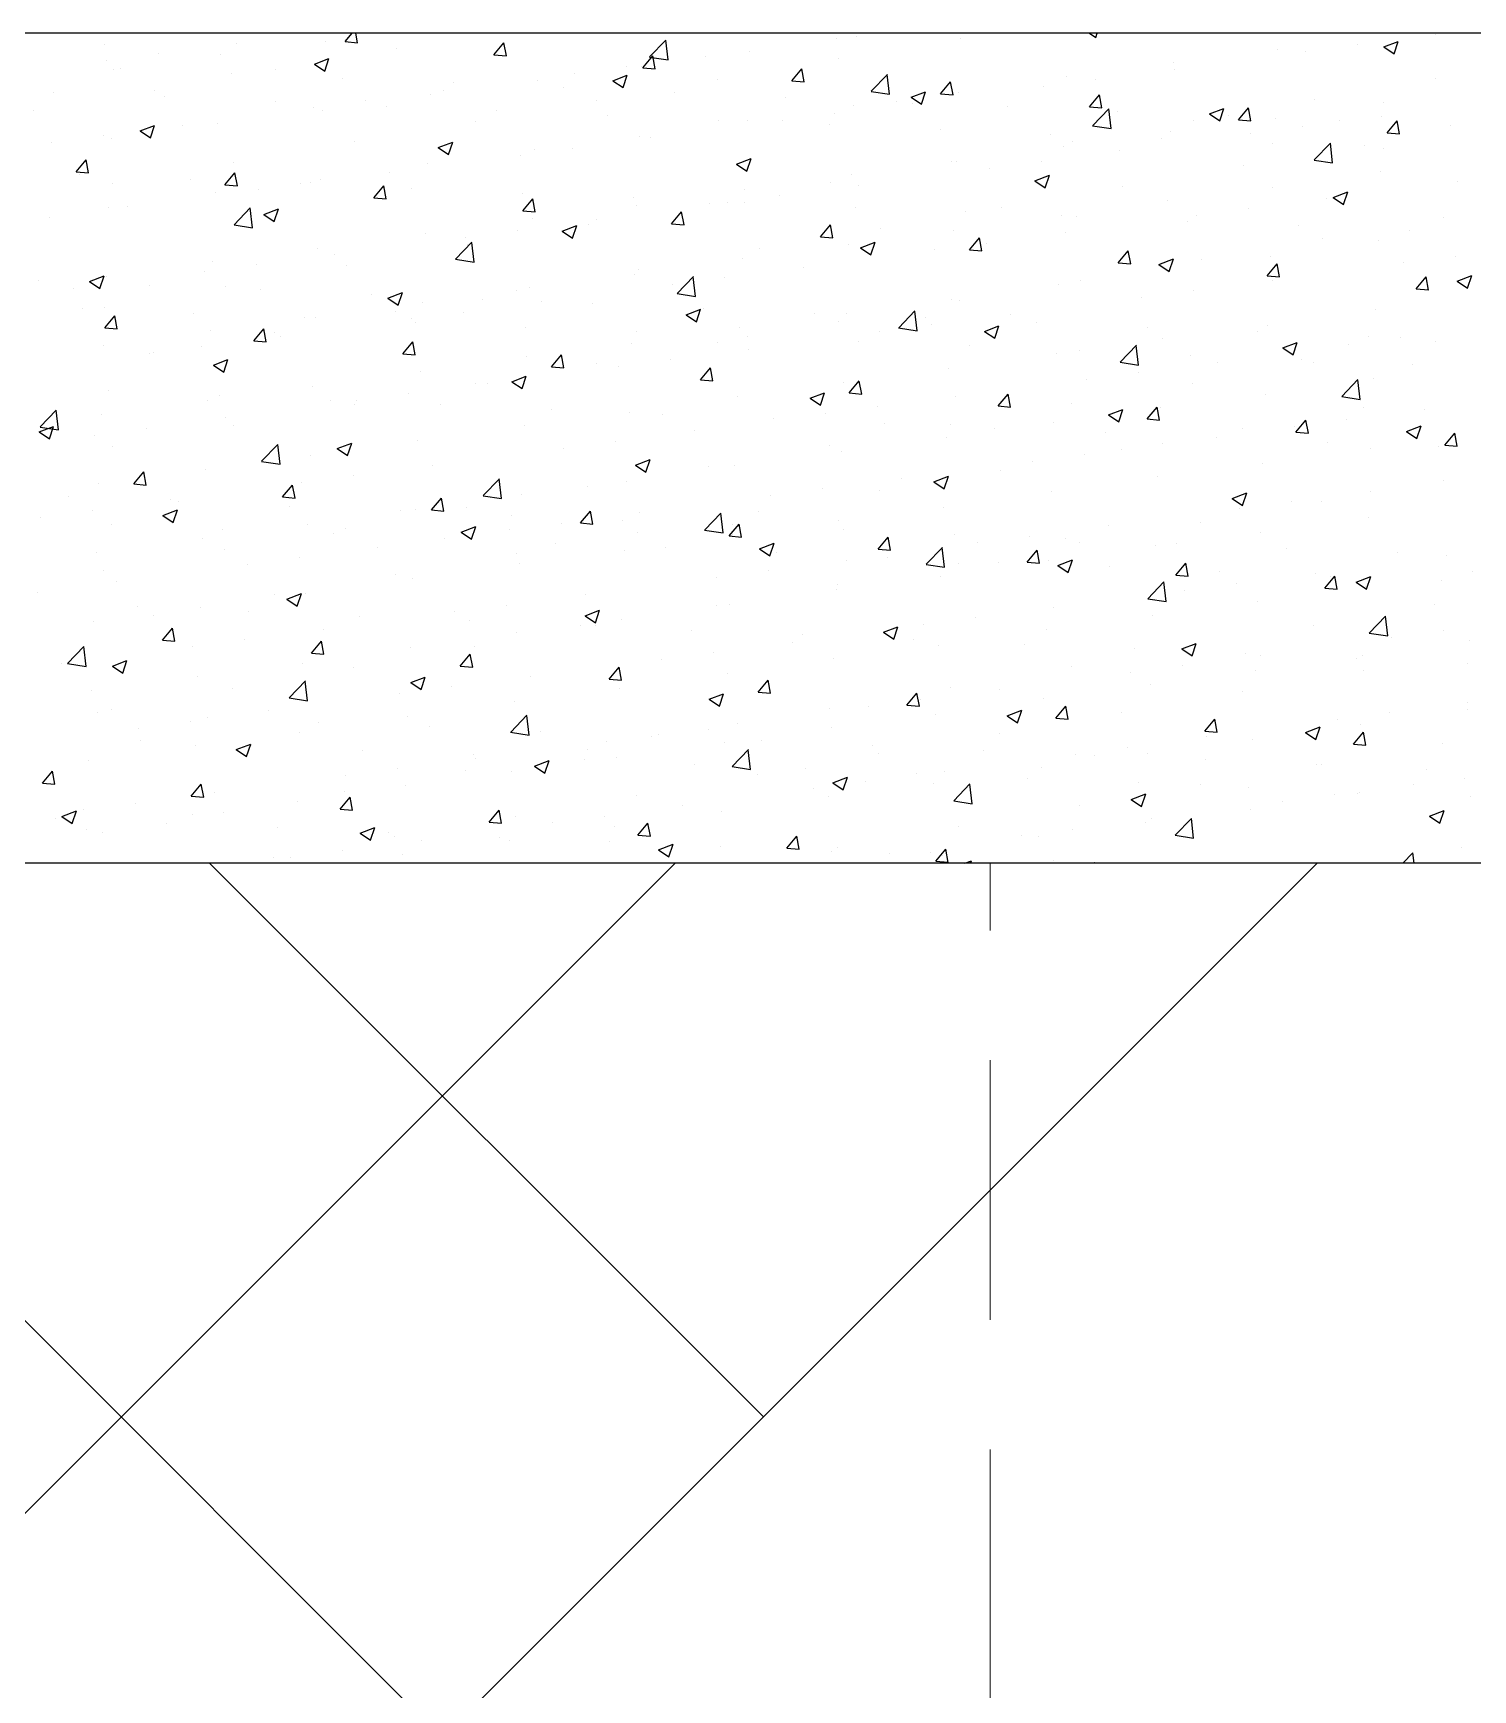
# Model space of a CAD drawing. Header units: millimetres. Extents: x 331487 to 517269, y 198509 to 399936.
# Drawn here: x 411297 to 411990, y 399138 to 399936 of the extents above; entities that cross this region are included whole.
import ezdxf

# ---------------------------------------------------------------- set-up
doc = ezdxf.new("R2010")
doc.units = ezdxf.units.MM
doc.header["$MEASUREMENT"] = 0
doc.linetypes.add('DASHED', pattern=[0.75, 0.5, -0.25])
doc.linetypes.add('DASHED2', pattern=[0.375, 0.25, -0.125])
doc.layers.add('9th_Sunk', color=251, linetype='DASHED', lineweight=5)
doc.layers.add('BEAM', color=1, linetype='Continuous', lineweight=5)
doc.layers.add('COLUMN', color=6, linetype='Continuous')

msp = doc.modelspace()

# ---------------------------------------------------------------- linework, layer by layer
at = {"layer": '9th_Sunk', "linetype": 'Continuous'}
for p, q in [((409792.19, 397413.51), (411915.16, 399536.48)), ((410256.23, 398186.91), (411605.8, 399536.48)), ((412112.38, 398496.27), (411072.17, 399536.48)), ((411648.34, 399269.66), (411381.53, 399536.48))]:
    msp.add_line(p, q, dxfattribs=at)
at = {"layer": 'BEAM', "linetype": 'DASHED2', "ltscale": 500}
msp.add_line((411757.63, 395004.02), (411757.63, 399536.48), dxfattribs=at)
at = {"layer": 'COLUMN'}
for p, q in [((420345.71, 399936.48), (392220.13, 399936.48)), ((420350.13, 399536.48), (392620.13, 399536.48))]:
    msp.add_line(p, q, dxfattribs=at)
at = {"layer": 'COLUMN', "color": 2, "linetype": 'Continuous'}
for p, q in [((411446.82, 399932.37), (411450.26, 399936.48)), ((411452.8, 399931.85), (411451.94, 399936.48)), ((411683.65, 399933.71), (411683.65, 399933.71)), ((411693.12, 399934.73), (411693.12, 399934.73)), ((411743.08, 399934.12), (411743.08, 399934.12)), ((411805.48, 399936.48), (411808.48, 399934.45)), ((411808.48, 399934.45), (411809.16, 399936.48)), ((411948.14, 399936.28), (411948.14, 399936.28)), ((411972.38, 399935.75), (411972.38, 399935.75)), ((411331.01, 399931.01), (411331.01, 399931.01)), ((411356.81, 399926.66), (411356.81, 399926.66)), ((411386.75, 399926.14), (411386.75, 399926.14)), ((411394.68, 399931.65), (411394.68, 399931.65)), ((411437.26, 399932.54), (411437.26, 399932.54)), ((411446.82, 399932.37), (411452.8, 399931.85)), ((411471.61, 399929.07), (411471.61, 399929.07)), ((411518.55, 399926.1), (411523.37, 399931.84)), ((411518.55, 399926.1), (411524.53, 399925.58)), ((411524.52, 399925.57), (411523.37, 399931.84)), ((411593.56, 399925), (411601.35, 399933.12)), ((411602.42, 399923.59), (411601.31, 399933.08)), ((411641.77, 399927.69), (411641.77, 399927.69)), ((411896.2, 399928.78), (411896.2, 399928.78)), ((411909.47, 399927.47), (411909.47, 399927.47)), ((411934.51, 399930.76), (411934.51, 399930.76)), ((411947.22, 399929.8), (411954.22, 399932.48)), ((411947.22, 399929.8), (411952.2, 399926.44)), ((411952.19, 399926.44), (411954.22, 399932.48)), ((411331.77, 399923.37), (411331.77, 399923.37)), ((411335.4, 399919.1), (411335.4, 399919.1)), ((411338.72, 399919.23), (411338.72, 399919.23)), ((411413.29, 399919.06), (411413.29, 399919.06)), ((411432.06, 399921.57), (411439.06, 399924.26)), ((411432.06, 399921.57), (411437.04, 399918.21)), ((411437.03, 399918.21), (411439.06, 399924.26)), ((411582.63, 399920.41), (411582.63, 399920.41)), ((411589.83, 399920.19), (411589.83, 399920.19)), ((411590.27, 399919.82), (411595.1, 399925.57)), ((411590.28, 399919.82), (411596.25, 399919.3)), ((411593.53, 399924.96), (411602.42, 399923.58)), ((411596.25, 399919.3), (411595.09, 399925.56)), ((411620.5, 399925.4), (411620.5, 399925.4)), ((411662, 399913.55), (411666.82, 399919.29)), ((411667.98, 399913.02), (411666.82, 399919.29)), ((411684.76, 399924.11), (411684.76, 399924.11)), ((411845.69, 399922.38), (411845.69, 399922.38)), ((411846.32, 399919.15), (411846.32, 399919.15)), ((411392.1, 399916.98), (411392.1, 399916.98)), ((411445.48, 399914.72), (411445.48, 399914.72)), ((411498.86, 399912.47), (411498.86, 399912.47)), ((411539.32, 399913.79), (411539.32, 399913.79)), ((411552.25, 399910.21), (411552.25, 399910.21)), ((411557.59, 399917.12), (411557.59, 399917.12)), ((411575.77, 399913.56), (411582.78, 399916.25)), ((411575.77, 399913.56), (411580.75, 399910.21)), ((411580.74, 399910.2), (411582.77, 399916.25)), ((411626.44, 399914.1), (411626.44, 399914.1)), ((411662, 399913.55), (411667.98, 399913.03)), ((411700.28, 399908.45), (411708.07, 399916.57)), ((411709.14, 399907.03), (411708.04, 399916.53)), ((411733.73, 399907.27), (411738.55, 399913.02)), ((411739.7, 399906.74), (411738.55, 399913.01)), ((411783.41, 399910.87), (411783.41, 399910.87)), ((411794.35, 399915.34), (411794.35, 399915.34)), ((411808.44, 399914.17), (411808.44, 399914.17)), ((411972.22, 399914.5), (411972.22, 399914.5)), ((411306.42, 399908.06), (411306.42, 399908.06)), ((411354.97, 399909.05), (411354.97, 399909.05)), ((411359.8, 399905.8), (411359.8, 399905.8)), ((411413.18, 399903.54), (411413.18, 399903.54)), ((411456.56, 399903.82), (411456.56, 399903.82)), ((411487.98, 399906.75), (411487.98, 399906.75)), ((411494.44, 399908.8), (411494.44, 399908.8)), ((411568.12, 399904.09), (411568.12, 399904.09)), ((411605.63, 399907.95), (411605.63, 399907.95)), ((411659.01, 399905.7), (411659.01, 399905.7)), ((411700.25, 399908.41), (411709.14, 399907.03)), ((411712.39, 399903.44), (411712.39, 399903.44)), ((411719.49, 399905.55), (411726.49, 399908.24)), ((411719.49, 399905.55), (411724.46, 399902.2)), ((411720.25, 399902.56), (411720.25, 399902.56)), ((411724.46, 399902.2), (411726.49, 399908.24)), ((411733.73, 399907.27), (411739.7, 399906.75)), ((411742.41, 399907.84), (411742.41, 399907.84)), ((411805.45, 399901), (411810.27, 399906.74)), ((411811.43, 399900.47), (411810.27, 399906.74)), ((411913.9, 399904.48), (411913.9, 399904.48)), ((411946.93, 399902.99), (411946.93, 399902.99)), ((411296.66, 399899.04), (411296.66, 399899.04)), ((411431.53, 399900.52), (411431.53, 399900.52)), ((411436.04, 399899.25), (411436.04, 399899.25)), ((411466.57, 399901.29), (411466.57, 399901.29)), ((411509.8, 399894.08), (411509.8, 399894.08)), ((411519.95, 399899.03), (411519.95, 399899.03)), ((411573.33, 399896.78), (411573.33, 399896.78)), ((411626.71, 399894.52), (411626.71, 399894.52)), ((411640.56, 399894.4), (411640.56, 399894.4)), ((411657.35, 399894.27), (411657.35, 399894.27)), ((411682.38, 399897.57), (411682.38, 399897.57)), ((411691.9, 399901.44), (411691.9, 399901.44)), ((411765.77, 399901.19), (411765.77, 399901.19)), ((411805.45, 399901), (411811.43, 399900.48)), ((411807.01, 399891.9), (411814.8, 399900.02)), ((411815.87, 399890.48), (411814.76, 399899.98)), ((411819.16, 399898.93), (411819.16, 399898.93)), ((411855.59, 399894.47), (411855.59, 399894.47)), ((411863.2, 399897.54), (411870.2, 399900.23)), ((411863.2, 399897.54), (411868.17, 399894.19)), ((411868.17, 399894.19), (411870.2, 399900.23)), ((411872.54, 399896.68), (411872.54, 399896.68)), ((411877.18, 399894.72), (411882, 399900.47)), ((411877.18, 399894.72), (411883.16, 399894.2)), ((411883.15, 399894.19), (411882, 399900.46)), ((411894.99, 399895.5), (411894.99, 399895.5)), ((411925.92, 399894.42), (411925.92, 399894.42)), ((411946.07, 399896.31), (411946.07, 399896.31)), ((411948.9, 399888.45), (411953.73, 399894.19)), ((411954.88, 399887.92), (411953.72, 399894.19)), ((411330.5, 399887.22), (411330.5, 399887.22)), ((411334.19, 399885.81), (411334.19, 399885.81)), ((411348.04, 399889.32), (411355.04, 399892)), ((411348.04, 399889.32), (411353.01, 399885.96)), ((411353.01, 399885.96), (411355.04, 399892)), ((411368.37, 399892.21), (411368.37, 399892.21)), ((411385.53, 399892.85), (411385.53, 399892.85)), ((411588.62, 399886.9), (411588.62, 399886.9)), ((411594.19, 399885.96), (411594.19, 399885.96)), ((411680.09, 399892.27), (411680.09, 399892.27)), ((411733.48, 399890.01), (411733.48, 399890.01)), ((411786.86, 399887.76), (411786.86, 399887.76)), ((411806.97, 399891.86), (411815.87, 399890.48)), ((411844.48, 399889.09), (411844.48, 399889.09)), ((411883.16, 399888.03), (411883.16, 399888.03)), ((411908.2, 399891.32), (411908.2, 399891.32)), ((411948.91, 399888.45), (411954.88, 399887.93)), ((411979.3, 399892.17), (411979.3, 399892.17)), ((411305.47, 399883.93), (411305.47, 399883.93)), ((411451.48, 399884.07), (411451.48, 399884.07)), ((411491.75, 399881.31), (411498.75, 399884)), ((411491.75, 399881.31), (411496.73, 399877.95)), ((411496.72, 399877.95), (411498.75, 399883.99)), ((411538.11, 399880.5), (411538.11, 399880.5)), ((411556.32, 399880.97), (411556.32, 399880.97)), ((411793.13, 399882.05), (411793.13, 399882.05)), ((411797.27, 399884.46), (411797.27, 399884.46)), ((411820.01, 399879.71), (411820.01, 399879.71)), ((411840.24, 399885.5), (411840.24, 399885.5)), ((411893.62, 399883.24), (411893.62, 399883.24)), ((411913.73, 399875.35), (411921.52, 399883.46)), ((411922.59, 399873.93), (411921.49, 399883.43)), ((411937.87, 399882.53), (411937.87, 399882.53)), ((411947.01, 399880.99), (411947.01, 399880.99)), ((411317.25, 399869.71), (411322.07, 399875.45)), ((411317.25, 399869.71), (411323.22, 399869.18)), ((411323.22, 399869.18), (411322.06, 399875.45)), ((411393.17, 399874.06), (411393.17, 399874.06)), ((411486.76, 399873.46), (411486.76, 399873.46)), ((411531.28, 399877.68), (411531.28, 399877.68)), ((411635.46, 399873.3), (411642.47, 399875.99)), ((411635.46, 399873.3), (411640.44, 399869.94)), ((411640.44, 399869.94), (411642.46, 399875.99)), ((411738.95, 399874.45), (411738.95, 399874.45)), ((411741.19, 399874.55), (411741.19, 399874.55)), ((411757.1, 399871.43), (411757.1, 399871.43)), ((411782.14, 399874.72), (411782.14, 399874.72)), ((411879.55, 399872.52), (411879.55, 399872.52)), ((411913.7, 399875.31), (411922.59, 399873.93)), ((411945.71, 399869.7), (411945.71, 399869.7)), ((411318.82, 399868.4), (411318.82, 399868.4)), ((411334.85, 399864.05), (411334.85, 399864.05)), ((411372.2, 399866.15), (411372.2, 399866.15)), ((411388.97, 399863.43), (411393.79, 399869.18)), ((411388.97, 399863.43), (411394.95, 399862.91)), ((411394.95, 399862.9), (411393.79, 399869.17)), ((411425.59, 399863.89), (411425.59, 399863.89)), ((411430.26, 399864.38), (411430.26, 399864.38)), ((411434.82, 399865.96), (411434.82, 399865.96)), ((411460.7, 399857.16), (411465.52, 399862.9)), ((411466.67, 399856.63), (411465.52, 399862.89)), ((411468.13, 399869.36), (411468.13, 399869.36)), ((411680.63, 399864.44), (411680.63, 399864.44)), ((411690.68, 399868.15), (411690.68, 399868.15)), ((411693.95, 399863.11), (411693.95, 399863.11)), ((411779.18, 399865.29), (411786.18, 399867.98)), ((411779.18, 399865.29), (411784.15, 399861.93)), ((411784.15, 399861.93), (411786.18, 399867.98)), ((411821.23, 399862.51), (411821.23, 399862.51)), ((411893.77, 399862.21), (411893.77, 399862.21)), ((411982.92, 399865.18), (411982.92, 399865.18)), ((411384.31, 399859.56), (411384.31, 399859.56)), ((411405.22, 399861.08), (411405.22, 399861.08)), ((411460.7, 399857.16), (411466.68, 399856.63)), ((411478.97, 399861.63), (411478.97, 399861.63)), ((411532.35, 399859.38), (411532.35, 399859.38)), ((411532.42, 399850.88), (411537.24, 399856.63)), ((411538.4, 399850.35), (411537.24, 399856.62)), ((411585.73, 399857.12), (411585.73, 399857.12)), ((411622.31, 399854.43), (411622.31, 399854.43)), ((411631.04, 399854.83), (411631.04, 399854.83)), ((411639.11, 399854.87), (411639.11, 399854.87)), ((411639.34, 399861.11), (411639.34, 399861.11)), ((411656.07, 399858.13), (411656.07, 399858.13)), ((411843.26, 399855.8), (411843.26, 399855.8)), ((411919.76, 399856.87), (411919.76, 399856.87)), ((411922.89, 399857.28), (411929.89, 399859.97)), ((411922.89, 399857.28), (411927.87, 399853.93)), ((411927.86, 399853.93), (411929.89, 399859.97)), ((411304.19, 399847.78), (411304.19, 399847.78)), ((411332.97, 399852.52), (411332.97, 399852.52)), ((411342.07, 399852.77), (411342.07, 399852.77)), ((411393.37, 399844.14), (411401.16, 399852.26)), ((411402.23, 399842.73), (411401.12, 399852.22)), ((411407.73, 399849.05), (411414.73, 399851.74)), ((411407.73, 399849.05), (411412.7, 399845.7)), ((411412.7, 399845.7), (411414.73, 399851.74)), ((411532.42, 399850.88), (411538.4, 399850.36)), ((411536.89, 399847.21), (411536.89, 399847.21)), ((411567.88, 399846.52), (411567.88, 399846.52)), ((411587.4, 399853.61), (411587.4, 399853.61)), ((411604.15, 399844.6), (411608.97, 399850.35)), ((411610.13, 399844.08), (411608.97, 399850.34)), ((411692.5, 399852.61), (411692.5, 399852.61)), ((411745.88, 399850.36), (411745.88, 399850.36)), ((411762.91, 399852.5), (411762.91, 399852.5)), ((411791.92, 399848.76), (411791.92, 399848.76)), ((411799.26, 399848.1), (411799.26, 399848.1)), ((411852.64, 399845.85), (411852.64, 399845.85)), ((411856.86, 399848.58), (411856.86, 399848.58)), ((411881.89, 399851.88), (411881.89, 399851.88)), ((411976.06, 399847.53), (411976.06, 399847.53)), ((411393.33, 399844.1), (411402.23, 399842.72)), ((411485.55, 399840.17), (411485.55, 399840.17)), ((411504.98, 399838.24), (411504.98, 399838.24)), ((411530.01, 399841.53), (411530.01, 399841.53)), ((411551.44, 399841.05), (411558.44, 399843.73)), ((411551.44, 399841.05), (411556.42, 399837.69)), ((411556.41, 399837.69), (411558.44, 399843.73)), ((411563.99, 399844.42), (411563.99, 399844.42)), ((411604.15, 399844.6), (411610.13, 399844.08)), ((411675.88, 399838.33), (411680.7, 399844.07)), ((411675.88, 399838.33), (411681.85, 399837.81)), ((411681.85, 399837.8), (411680.69, 399844.07)), ((411704.59, 399842.49), (411704.59, 399842.49)), ((411739.98, 399841.27), (411739.98, 399841.27)), ((411747.6, 399832.05), (411752.42, 399837.8)), ((411753.58, 399831.53), (411752.42, 399837.79)), ((411793.7, 399840.27), (411793.7, 399840.27)), ((411906.03, 399843.59), (411906.03, 399843.59)), ((411959.41, 399841.34), (411959.41, 399841.34)), ((411433.61, 399832.67), (411433.61, 399832.67)), ((411441.82, 399829.92), (411441.82, 399829.92)), ((411500.09, 399827.59), (411507.88, 399835.71)), ((411505.67, 399834.41), (411505.67, 399834.41)), ((411508.95, 399826.17), (411507.85, 399835.67)), ((411646.27, 399832.48), (411646.27, 399832.48)), ((411689.47, 399834.86), (411689.47, 399834.86)), ((411695.16, 399833.04), (411702.16, 399835.72)), ((411695.16, 399833.04), (411700.13, 399829.68)), ((411700.13, 399829.68), (411702.15, 399835.72)), ((411730.8, 399831.99), (411730.8, 399831.99)), ((411747.6, 399832.05), (411753.58, 399831.53)), ((411755.83, 399835.28), (411755.83, 399835.28)), ((411819.33, 399825.78), (411824.15, 399831.52)), ((411825.3, 399825.25), (411824.15, 399831.52)), ((411917.74, 399837.52), (411917.74, 399837.52)), ((411944.49, 399836.41), (411944.49, 399836.41)), ((411383.1, 399826.27), (411383.1, 399826.27)), ((411403.95, 399824.94), (411403.95, 399824.94)), ((411447.36, 399824.4), (411447.36, 399824.4)), ((411500.06, 399827.55), (411508.95, 399826.17)), ((411587.95, 399822.47), (411587.95, 399822.47)), ((411638.12, 399827.82), (411638.12, 399827.82)), ((411667.64, 399823.67), (411667.64, 399823.67)), ((411819.33, 399825.78), (411825.31, 399825.26)), ((411838.87, 399825.03), (411845.87, 399827.72)), ((411838.87, 399825.03), (411843.84, 399821.67)), ((411842.05, 399822.51), (411842.05, 399822.51)), ((411843.84, 399821.67), (411845.87, 399827.71)), ((411859.42, 399827.51), (411859.42, 399827.51)), ((411891.05, 399819.5), (411895.87, 399825.25)), ((411892.56, 399828.92), (411892.56, 399828.92)), ((411897.03, 399818.98), (411895.87, 399825.24)), ((411956.61, 399825.74), (411956.61, 399825.74)), ((411981.65, 399829.03), (411981.65, 399829.03)), ((411299.35, 399817.3), (411299.35, 399817.3)), ((411323.71, 399816.8), (411330.71, 399819.49)), ((411323.71, 399816.8), (411328.68, 399813.45)), ((411328.68, 399813.45), (411330.71, 399819.49)), ((411331.75, 399819.23), (411331.75, 399819.23)), ((411352.73, 399815.05), (411352.73, 399815.05)), ((411378.92, 399821.64), (411378.92, 399821.64)), ((411389.04, 399814.39), (411389.04, 399814.39)), ((411535.68, 399813.92), (411535.68, 399813.92)), ((411586.19, 399820.32), (411586.19, 399820.32)), ((411604.73, 399815.39), (411604.73, 399815.39)), ((411606.82, 399811.04), (411614.61, 399819.16)), ((411615.68, 399809.62), (411614.57, 399819.12)), ((411629.77, 399818.69), (411629.77, 399818.69)), ((411790.7, 399815.47), (411790.7, 399815.47)), ((411801.1, 399817.5), (411801.1, 399817.5)), ((411891.05, 399819.5), (411897.03, 399818.98)), ((411893.46, 399817.42), (411893.46, 399817.42)), ((411962.78, 399813.23), (411967.6, 399818.97)), ((411968.76, 399812.7), (411967.6, 399818.97)), ((411982.58, 399817.02), (411989.58, 399819.71)), ((411982.58, 399817.02), (411987.56, 399813.66)), ((411987.55, 399813.66), (411989.58, 399819.71)), ((411315.76, 399813.32), (411315.76, 399813.32)), ((411406.11, 399812.79), (411406.11, 399812.79)), ((411459.49, 399810.54), (411459.49, 399810.54)), ((411467.42, 399808.79), (411474.42, 399811.48)), ((411467.42, 399808.79), (411472.39, 399805.44)), ((411472.39, 399805.44), (411474.42, 399811.48)), ((411484.33, 399806.88), (411484.33, 399806.88)), ((411512.88, 399808.28), (411512.88, 399808.28)), ((411529.64, 399812.45), (411529.64, 399812.45)), ((411541.58, 399807.08), (411541.58, 399807.08)), ((411566.26, 399806.02), (411566.26, 399806.02)), ((411606.78, 399811), (411615.68, 399809.62)), ((411738.76, 399807.98), (411738.76, 399807.98)), ((411742.78, 399807.49), (411742.78, 399807.49)), ((411830.55, 399809.14), (411830.55, 399809.14)), ((411855.58, 399812.44), (411855.58, 399812.44)), ((411962.78, 399813.23), (411968.76, 399812.71)), ((411320.43, 399803.87), (411320.43, 399803.87)), ((411330.72, 399804.38), (411330.72, 399804.38)), ((411331.12, 399794.49), (411335.94, 399800.23)), ((411337.1, 399793.96), (411335.94, 399800.23)), ((411373.81, 399801.61), (411373.81, 399801.61)), ((411427.2, 399799.36), (411427.2, 399799.36)), ((411432.39, 399799.38), (411432.39, 399799.38)), ((411471.32, 399802.44), (411471.32, 399802.44)), ((411478.67, 399798.79), (411478.67, 399798.79)), ((411503.7, 399802.09), (411503.7, 399802.09)), ((411611.13, 399800.78), (411618.14, 399803.47)), ((411611.13, 399800.78), (411616.11, 399797.43)), ((411616.1, 399797.43), (411618.13, 399803.47)), ((411619.64, 399803.77), (411619.64, 399803.77)), ((411673.02, 399801.51), (411673.02, 399801.51)), ((411688.25, 399801.57), (411688.25, 399801.57)), ((411713.54, 399794.49), (411721.33, 399802.6)), ((411722.4, 399793.07), (411721.3, 399802.57)), ((411726.41, 399799.26), (411726.41, 399799.26)), ((411767.4, 399800.83), (411767.4, 399800.83)), ((411943.28, 399803.12), (411943.28, 399803.12)), ((411331.12, 399794.49), (411337.1, 399793.96)), ((411381.88, 399792.98), (411381.88, 399792.98)), ((411402.85, 399788.21), (411407.67, 399793.96)), ((411408.82, 399787.68), (411407.67, 399793.95)), ((411413, 399792.43), (411413, 399792.43)), ((411415.52, 399790.48), (411415.52, 399790.48)), ((411480.58, 399797.1), (411480.58, 399797.1)), ((411533.96, 399794.85), (411533.96, 399794.85)), ((411587.34, 399792.59), (411587.34, 399792.59)), ((411636.91, 399794.53), (411636.91, 399794.53)), ((411640.73, 399790.34), (411640.73, 399790.34)), ((411684.46, 399797.48), (411684.46, 399797.48)), ((411704.49, 399792.55), (411704.49, 399792.55)), ((411713.51, 399794.45), (411722.4, 399793.07)), ((411729.52, 399795.84), (411729.52, 399795.84)), ((411754.85, 399792.78), (411761.85, 399795.46)), ((411754.85, 399792.78), (411759.82, 399789.42)), ((411759.82, 399789.42), (411761.84, 399795.46)), ((411779.79, 399797), (411779.79, 399797)), ((411833.17, 399794.75), (411833.17, 399794.75)), ((411886.55, 399792.49), (411886.55, 399792.49)), ((411891.34, 399795.63), (411891.34, 399795.63)), ((411939.93, 399790.24), (411939.93, 399790.24)), ((411330.54, 399785.94), (411330.54, 399785.94)), ((411352.61, 399782.2), (411352.61, 399782.2)), ((411354.68, 399782.42), (411354.68, 399782.42)), ((411377.64, 399785.49), (411377.64, 399785.49)), ((411402.85, 399788.21), (411408.82, 399787.69)), ((411474.57, 399781.94), (411479.39, 399787.68)), ((411474.57, 399781.94), (411480.55, 399781.41)), ((411480.55, 399781.41), (411479.39, 399787.68)), ((411584.97, 399787.04), (411584.97, 399787.04)), ((411626.14, 399787.47), (411626.14, 399787.47)), ((411641.33, 399784.23), (411641.33, 399784.23)), ((411694.11, 399788.08), (411694.11, 399788.08)), ((411747.49, 399785.83), (411747.49, 399785.83)), ((411789.49, 399782.18), (411789.49, 399782.18)), ((411800.87, 399783.57), (411800.87, 399783.57)), ((411820.27, 399777.93), (411828.06, 399786.05)), ((411829.12, 399776.52), (411828.02, 399786.01)), ((411840.83, 399789.23), (411840.83, 399789.23)), ((411898.56, 399784.77), (411905.56, 399787.45)), ((411898.56, 399784.77), (411903.53, 399781.41)), ((411903.53, 399781.41), (411905.56, 399787.45)), ((411930.31, 399786.3), (411930.31, 399786.3)), ((411955.34, 399789.59), (411955.34, 399789.59)), ((411971.93, 399787.87), (411971.93, 399787.87)), ((411383.4, 399776.54), (411390.4, 399779.23)), ((411383.4, 399776.54), (411388.37, 399773.18)), ((411388.37, 399773.18), (411390.4, 399779.23)), ((411534.46, 399780.63), (411534.46, 399780.63)), ((411546.3, 399775.66), (411551.12, 399781.41)), ((411546.3, 399775.66), (411552.28, 399775.14)), ((411552.27, 399775.13), (411551.12, 399781.4)), ((411567.83, 399777.46), (411567.83, 399777.46)), ((411578.43, 399775.95), (411578.43, 399775.95)), ((411603.46, 399779.25), (411603.46, 399779.25)), ((411618.03, 399769.39), (411622.85, 399775.13)), ((411624, 399768.86), (411622.84, 399775.13)), ((411737.55, 399774.69), (411737.55, 399774.69)), ((411820.23, 399777.9), (411829.12, 399776.52)), ((411854.25, 399781.31), (411854.25, 399781.31)), ((411867.15, 399777.98), (411867.15, 399777.98)), ((411907.64, 399779.06), (411907.64, 399779.06)), ((411913.61, 399777.86), (411913.61, 399777.86)), ((411961.02, 399776.8), (411961.02, 399776.8)), ((411431.18, 399766.09), (411431.18, 399766.09)), ((411483.12, 399773.59), (411483.12, 399773.59)), ((411509.51, 399767.45), (411509.51, 399767.45)), ((411515.27, 399767.64), (411515.27, 399767.64)), ((411527.11, 399768.53), (411534.11, 399771.22)), ((411527.11, 399768.53), (411532.09, 399765.18)), ((411532.08, 399765.17), (411534.11, 399771.22)), ((411618.03, 399769.39), (411624, 399768.86)), ((411687.04, 399768.28), (411687.04, 399768.28)), ((411689.75, 399763.11), (411694.57, 399768.86)), ((411695.73, 399762.58), (411694.57, 399768.85)), ((411804.24, 399769.7), (411804.24, 399769.7)), ((411829.28, 399773), (411829.28, 399773)), ((411855.29, 399767.85), (411855.29, 399767.85)), ((411926.99, 399761.38), (411934.78, 399769.5)), ((411935.85, 399759.97), (411934.74, 399769.46)), ((411942.06, 399769.84), (411942.06, 399769.84)), ((411332.83, 399764.22), (411332.83, 399764.22)), ((411380.67, 399759.69), (411380.67, 399759.69)), ((411386.22, 399761.96), (411386.22, 399761.96)), ((411439.6, 399759.7), (411439.6, 399759.7)), ((411452.36, 399759.35), (411452.36, 399759.35)), ((411477.4, 399762.65), (411477.4, 399762.65)), ((411635.69, 399761.24), (411635.69, 399761.24)), ((411670.82, 399760.52), (411677.83, 399763.21)), ((411670.82, 399760.52), (411675.8, 399757.17)), ((411675.79, 399757.17), (411677.82, 399763.21)), ((411689.75, 399763.11), (411695.73, 399762.59)), ((411741.09, 399761.39), (411741.09, 399761.39)), ((411761.48, 399756.84), (411766.3, 399762.58)), ((411767.45, 399756.31), (411766.3, 399762.57)), ((411890.12, 399762.34), (411890.12, 399762.34)), ((411926.96, 399761.34), (411935.85, 399759.96)), ((411299.9, 399746.73), (411307.69, 399754.85)), ((411308.76, 399745.31), (411307.66, 399754.81)), ((411329.32, 399752.65), (411329.32, 399752.65)), ((411389.21, 399751.04), (411389.21, 399751.04)), ((411451.19, 399757.44), (411451.19, 399757.44)), ((411492.98, 399757.45), (411492.98, 399757.45)), ((411546.36, 399755.19), (411546.36, 399755.19)), ((411583.75, 399753.75), (411583.75, 399753.75)), ((411599.75, 399752.94), (411599.75, 399752.94)), ((411653.13, 399750.68), (411653.13, 399750.68)), ((411678.18, 399753.11), (411678.18, 399753.11)), ((411703.22, 399756.4), (411703.22, 399756.4)), ((411761.48, 399756.84), (411767.45, 399756.31)), ((411796.97, 399757.83), (411796.97, 399757.83)), ((411814.54, 399752.51), (411821.54, 399755.2)), ((411814.54, 399752.51), (411819.51, 399749.16)), ((411819.51, 399749.16), (411821.54, 399755.2)), ((411833.2, 399750.56), (411838.02, 399756.31)), ((411833.2, 399750.56), (411839.18, 399750.04)), ((411839.18, 399750.03), (411838.02, 399756.3)), ((411839.61, 399755.94), (411839.61, 399755.94)), ((411904.93, 399744.28), (411909.75, 399750.03)), ((411910.9, 399743.76), (411909.75, 399750.02)), ((411929.03, 399750.15), (411929.03, 399750.15)), ((411937.57, 399755.9), (411937.57, 399755.9)), ((411966.91, 399755.14), (411966.91, 399755.14)), ((411299.38, 399744.29), (411306.38, 399746.97)), ((411299.38, 399744.29), (411304.35, 399740.93)), ((411299.87, 399746.69), (411308.76, 399745.31)), ((411304.35, 399740.93), (411306.37, 399746.97)), ((411326.3, 399742.76), (411326.3, 399742.76)), ((411351.34, 399746.05), (411351.34, 399746.05)), ((411392.87, 399747.43), (411392.87, 399747.43)), ((411533.24, 399747.34), (411533.24, 399747.34)), ((411615.03, 399744.79), (411615.03, 399744.79)), ((411706.51, 399748.43), (411706.51, 399748.43)), ((411738.65, 399747.82), (411738.65, 399747.82)), ((411759.89, 399746.17), (411759.89, 399746.17)), ((411788.27, 399748.89), (411788.27, 399748.89)), ((411813.27, 399743.92), (411813.27, 399743.92)), ((411879.25, 399745.89), (411879.25, 399745.89)), ((411904, 399746.86), (411904, 399746.86)), ((411904.93, 399744.28), (411910.91, 399743.76)), ((411958.25, 399744.5), (411965.25, 399747.19)), ((411958.25, 399744.5), (411963.22, 399741.15)), ((411963.22, 399741.15), (411965.25, 399747.19)), ((411976.66, 399738.01), (411981.48, 399743.75)), ((411982.63, 399737.48), (411981.47, 399743.75)), ((411334.55, 399737.42), (411334.55, 399737.42)), ((411406.63, 399730.18), (411414.42, 399738.3)), ((411415.49, 399728.76), (411414.38, 399738.26)), ((411443.09, 399736.28), (411450.09, 399738.97)), ((411443.09, 399736.28), (411448.06, 399732.92)), ((411448.06, 399732.92), (411450.09, 399738.96)), ((411481.9, 399740.3), (411481.9, 399740.3)), ((411552.12, 399736.51), (411552.12, 399736.51)), ((411577.15, 399739.8), (411577.15, 399739.8)), ((411680.33, 399737.81), (411680.33, 399737.81)), ((411685.82, 399735), (411685.82, 399735)), ((411736.33, 399741.4), (411736.33, 399741.4)), ((411820.93, 399735.88), (411820.93, 399735.88)), ((411840.84, 399738.54), (411840.84, 399738.54)), ((411866.66, 399741.66), (411866.66, 399741.66)), ((411920.04, 399739.4), (411920.04, 399739.4)), ((411940.85, 399736.55), (411940.85, 399736.55)), ((411973.42, 399737.15), (411973.42, 399737.15)), ((411976.66, 399738.01), (411982.63, 399737.49)), ((411379.45, 399726.4), (411379.45, 399726.4)), ((411406.59, 399730.14), (411415.49, 399728.76)), ((411429.96, 399732.81), (411429.96, 399732.81)), ((411488.96, 399728.19), (411488.96, 399728.19)), ((411586.8, 399728.27), (411593.8, 399730.96)), ((411586.8, 399728.27), (411591.78, 399724.91)), ((411591.77, 399724.91), (411593.8, 399730.96)), ((411622.02, 399727.8), (411622.02, 399727.8)), ((411634.48, 399727.95), (411634.48, 399727.95)), ((411777.94, 399730.26), (411777.94, 399730.26)), ((411802.97, 399733.56), (411802.97, 399733.56)), ((411888.91, 399729.05), (411888.91, 399729.05)), ((411328.11, 399719.36), (411328.11, 399719.36)), ((411345, 399719.27), (411349.82, 399725.01)), ((411345, 399719.27), (411350.97, 399718.74)), ((411350.97, 399718.74), (411349.81, 399725.01)), ((411416.72, 399712.99), (411421.54, 399718.74)), ((411422.7, 399712.46), (411421.54, 399718.73)), ((411426.06, 399719.91), (411426.06, 399719.91)), ((411451.09, 399723.21), (411451.09, 399723.21)), ((411513.35, 399713.63), (411521.14, 399721.74)), ((411522.21, 399712.21), (411521.11, 399721.71)), ((411582.54, 399720.46), (411582.54, 399720.46)), ((411714.78, 399721.95), (411714.78, 399721.95)), ((411730.51, 399720.26), (411737.52, 399722.95)), ((411730.51, 399720.26), (411735.49, 399716.9)), ((411735.49, 399716.9), (411737.51, 399722.95)), ((411762.61, 399725.87), (411762.61, 399725.87)), ((411838.4, 399722.65), (411838.4, 399722.65)), ((411975.76, 399720.9), (411975.76, 399720.9)), ((411313.36, 399713.12), (411313.36, 399713.12)), ((411362.9, 399711.6), (411362.9, 399711.6)), ((411366.74, 399710.86), (411366.74, 399710.86)), ((411416.72, 399712.99), (411422.7, 399712.47)), ((411488.45, 399706.72), (411493.27, 399712.46)), ((411494.42, 399706.19), (411493.27, 399712.46)), ((411513.32, 399713.59), (411522.21, 399712.21)), ((411532.03, 399714.05), (411532.03, 399714.05)), ((411563.7, 399717.79), (411563.7, 399717.79)), ((411651.87, 399713.66), (411651.87, 399713.66)), ((411676.91, 399716.96), (411676.91, 399716.96)), ((411704.3, 399715.86), (411704.3, 399715.86)), ((411787.05, 399715.61), (411787.05, 399715.61)), ((411874.23, 399712.25), (411881.23, 399714.94)), ((411874.23, 399712.25), (411879.2, 399708.9)), ((411879.2, 399708.9), (411881.23, 399714.94)), ((411902.73, 399710.71), (411902.73, 399710.71)), ((411917.44, 399710.89), (411917.44, 399710.89)), ((411940.6, 399715.7), (411940.6, 399715.7)), ((411299.99, 399703.32), (411299.99, 399703.32)), ((411325.03, 399706.61), (411325.03, 399706.61)), ((411359.07, 399704.02), (411366.07, 399706.71)), ((411359.07, 399704.02), (411364.04, 399700.67)), ((411364.04, 399700.67), (411366.06, 399706.71)), ((411420.13, 399708.6), (411420.13, 399708.6)), ((411473.51, 399706.35), (411473.51, 399706.35)), ((411480.68, 399707.01), (411480.68, 399707.01)), ((411488.45, 399706.72), (411494.43, 399706.19)), ((411505.38, 399707.78), (411505.38, 399707.78)), ((411526.89, 399704.09), (411526.89, 399704.09)), ((411560.17, 399700.44), (411565, 399706.19)), ((411566.15, 399699.91), (411564.99, 399706.18)), ((411588.72, 399705.35), (411588.72, 399705.35)), ((411620.08, 399697.07), (411627.87, 399705.19)), ((411628.93, 399695.66), (411627.83, 399705.15)), ((411645.98, 399705.85), (411645.98, 399705.85)), ((411735.12, 399708.11), (411735.12, 399708.11)), ((411877.69, 399707.42), (411877.69, 399707.42)), ((411939.63, 399703.26), (411939.63, 399703.26)), ((411334.45, 399699.68), (411334.45, 399699.68)), ((411387.83, 399697.43), (411387.83, 399697.43)), ((411428.74, 399699.52), (411428.74, 399699.52)), ((411441.21, 399695.17), (411441.21, 399695.17)), ((411447.06, 399697.77), (411447.06, 399697.77)), ((411502.78, 399696.02), (411509.78, 399698.7)), ((411502.78, 399696.02), (411507.75, 399692.66)), ((411507.75, 399692.66), (411509.78, 399698.7)), ((411525.81, 399697.07), (411525.81, 399697.07)), ((411550.85, 399700.36), (411550.85, 399700.36)), ((411560.17, 399700.44), (411566.15, 399699.92)), ((411580.27, 399701.84), (411580.27, 399701.84)), ((411587.66, 399695.84), (411587.66, 399695.84)), ((411620.04, 399697.04), (411628.93, 399695.66)), ((411631.9, 399694.17), (411636.72, 399699.91)), ((411631.9, 399694.17), (411637.88, 399693.64)), ((411633.26, 399694.66), (411633.26, 399694.66)), ((411633.65, 399699.58), (411633.65, 399699.58)), ((411637.88, 399693.64), (411636.72, 399699.91)), ((411684.6, 399701.71), (411684.6, 399701.71)), ((411687.04, 399697.33), (411687.04, 399697.33)), ((411740.42, 399695.07), (411740.42, 399695.07)), ((411776.66, 399694.11), (411776.66, 399694.11)), ((411814.54, 399699.1), (411814.54, 399699.1)), ((411859.12, 399700.88), (411859.12, 399700.88)), ((411887.69, 399695.76), (411887.69, 399695.76)), ((411378.23, 399693.11), (411378.23, 399693.11)), ((411388.74, 399687.76), (411388.74, 399687.76)), ((411462.66, 399688.75), (411462.66, 399688.75)), ((411494.59, 399692.92), (411494.59, 399692.92)), ((411547.97, 399690.66), (411547.97, 399690.66)), ((411581.32, 399687.17), (411581.32, 399687.17)), ((411601.36, 399688.41), (411601.36, 399688.41)), ((411646.49, 399688.01), (411653.49, 399690.69)), ((411646.49, 399688.01), (411651.47, 399684.65)), ((411651.46, 399684.65), (411653.49, 399690.69)), ((411654.74, 399686.15), (411654.74, 399686.15)), ((411703.63, 399687.89), (411708.45, 399693.64)), ((411703.63, 399687.89), (411709.6, 399687.37)), ((411709.6, 399687.36), (411708.45, 399693.63)), ((411726.8, 399680.52), (411734.59, 399688.64)), ((411735.66, 399679.11), (411734.55, 399688.6)), ((411751.63, 399690.82), (411751.63, 399690.82)), ((411775.35, 399681.62), (411780.17, 399687.36)), ((411781.33, 399681.09), (411780.17, 399687.36)), ((411793.8, 399692.82), (411793.8, 399692.82)), ((411800.81, 399690.87), (411800.81, 399690.87)), ((411837.18, 399689.36), (411837.18, 399689.36)), ((411847.18, 399690.56), (411847.18, 399690.56)), ((411900.57, 399688.31), (411900.57, 399688.31)), ((411326.89, 399686.07), (411326.89, 399686.07)), ((411399.75, 399680.47), (411399.75, 399680.47)), ((411424.78, 399683.77), (411424.78, 399683.77)), ((411529.34, 399685.83), (411529.34, 399685.83)), ((411530.81, 399680.77), (411530.81, 399680.77)), ((411688.47, 399682.5), (411688.47, 399682.5)), ((411708.12, 399683.89), (411708.12, 399683.89)), ((411726.77, 399680.48), (411735.66, 399679.1)), ((411742.49, 399680.86), (411742.49, 399680.86)), ((411761.5, 399681.64), (411761.5, 399681.64)), ((411775.35, 399681.62), (411781.33, 399681.09)), ((411785.84, 399682.32), (411785.84, 399682.32)), ((411790.21, 399680), (411797.21, 399682.69)), ((411790.21, 399680), (411795.18, 399676.64)), ((411795.18, 399676.64), (411797.2, 399682.68)), ((411814.89, 399679.38), (411814.89, 399679.38)), ((411847.08, 399675.34), (411851.9, 399681.09)), ((411853.05, 399674.81), (411851.9, 399681.08)), ((411953.95, 399686.05), (411953.95, 399686.05)), ((411977.45, 399684.57), (411977.45, 399684.57)), ((411330.42, 399677.75), (411330.42, 399677.75)), ((411336.59, 399672.16), (411336.59, 399672.16)), ((411471.02, 399675.81), (411471.02, 399675.81)), ((411479.47, 399673.72), (411479.47, 399673.72)), ((411625.57, 399674.22), (411625.57, 399674.22)), ((411650.6, 399677.52), (411650.6, 399677.52)), ((411684.17, 399670.85), (411684.17, 399670.85)), ((411733.9, 399674.82), (411733.9, 399674.82)), ((411833.52, 399663.97), (411841.31, 399672.09)), ((411842.38, 399662.55), (411841.28, 399672.05)), ((411847.08, 399675.34), (411853.06, 399674.82)), ((411868.27, 399677.13), (411868.27, 399677.13)), ((411876.42, 399671.27), (411876.42, 399671.27)), ((411914.29, 399676.26), (411914.29, 399676.26)), ((411918.8, 399669.07), (411923.63, 399674.81)), ((411921.65, 399674.87), (411921.65, 399674.87)), ((411924.78, 399668.54), (411923.62, 399674.81)), ((411933.92, 399671.99), (411940.92, 399674.68)), ((411933.92, 399671.99), (411938.89, 399668.63)), ((411938.89, 399668.63), (411940.92, 399674.68)), ((411975.03, 399672.62), (411975.03, 399672.62)), ((411989.76, 399677.01), (411989.76, 399677.01)), ((411298.72, 399667.17), (411298.72, 399667.17)), ((411412.7, 399665.8), (411412.7, 399665.8)), ((411418.76, 399663.76), (411425.76, 399666.45)), ((411418.76, 399663.76), (411423.73, 399660.41)), ((411423.73, 399660.41), (411425.76, 399666.45)), ((411427.53, 399666.23), (411427.53, 399666.23)), ((411562.41, 399665.91), (411562.41, 399665.91)), ((411683.39, 399668.42), (411683.39, 399668.42)), ((411833.49, 399663.93), (411842.38, 399662.55)), ((411851.38, 399667.97), (411851.38, 399667.97)), ((411886.48, 399662.47), (411886.48, 399662.47)), ((411918.8, 399669.07), (411924.78, 399668.54)), ((411938.41, 399669.97), (411938.41, 399669.97)), ((411346.85, 399660.03), (411346.85, 399660.03)), ((411354.38, 399655.79), (411354.38, 399655.79)), ((411377.02, 399659.82), (411377.02, 399659.82)), ((411400.23, 399657.77), (411400.23, 399657.77)), ((411453.61, 399655.52), (411453.61, 399655.52)), ((411499.51, 399657.63), (411499.51, 399657.63)), ((411524.54, 399660.92), (411524.54, 399660.92)), ((411562.47, 399655.75), (411569.47, 399658.44)), ((411562.47, 399655.75), (411567.44, 399652.4)), ((411567.44, 399652.4), (411569.47, 399658.44)), ((411625.85, 399660.84), (411625.85, 399660.84)), ((411632.04, 399661.38), (411632.04, 399661.38)), ((411750.36, 399654.67), (411750.36, 399654.67)), ((411788.23, 399659.66), (411788.23, 399659.66)), ((411835.97, 399656.07), (411835.97, 399656.07)), ((411940.25, 399647.42), (411948.04, 399655.54)), ((411949.11, 399646), (411948, 399655.5)), ((411971.63, 399661.24), (411971.63, 399661.24)), ((411325.67, 399652.78), (411325.67, 399652.78)), ((411358.87, 399644.05), (411363.69, 399649.79)), ((411364.85, 399643.52), (411363.69, 399649.79)), ((411436.35, 399649.31), (411436.35, 399649.31)), ((411506.99, 399653.26), (411506.99, 399653.26)), ((411529.6, 399647.48), (411529.6, 399647.48)), ((411560.38, 399651.01), (411560.38, 399651.01)), ((411567.53, 399650.83), (411567.53, 399650.83)), ((411580.11, 399653.88), (411580.11, 399653.88)), ((411613.76, 399648.75), (411613.76, 399648.75)), ((411667.14, 399646.5), (411667.14, 399646.5)), ((411706.18, 399647.75), (411713.18, 399650.43)), ((411706.18, 399647.75), (411711.16, 399644.39)), ((411711.15, 399644.39), (411713.18, 399650.43)), ((411725.32, 399651.38), (411725.32, 399651.38)), ((411784.62, 399649.03), (411784.62, 399649.03)), ((411913.31, 399651.23), (411913.31, 399651.23)), ((411940.21, 399647.38), (411949.11, 399646)), ((411976.17, 399648.43), (411976.17, 399648.43)), ((411313.16, 399632.77), (411320.95, 399640.88)), ((411322.02, 399631.35), (411320.92, 399640.85)), ((411358.87, 399644.05), (411364.85, 399643.53)), ((411373.44, 399641.03), (411373.44, 399641.03)), ((411398.48, 399644.33), (411398.48, 399644.33)), ((411430.6, 399637.77), (411435.42, 399643.52)), ((411436.57, 399637.24), (411435.42, 399643.51)), ((411478.25, 399640.43), (411478.25, 399640.43)), ((411509.21, 399640.82), (411509.21, 399640.82)), ((411662.17, 399643.06), (411662.17, 399643.06)), ((411720.52, 399644.24), (411720.52, 399644.24)), ((411732.68, 399641.53), (411732.68, 399641.53)), ((411773.91, 399641.99), (411773.91, 399641.99)), ((411827.29, 399639.73), (411827.29, 399639.73)), ((411849.9, 399639.74), (411856.9, 399642.42)), ((411849.9, 399639.74), (411854.87, 399636.38)), ((411854.87, 399636.38), (411856.89, 399642.42)), ((411855, 399641.22), (411855, 399641.22)), ((411951.14, 399645.13), (411951.14, 399645.13)), ((411988.54, 399643.72), (411988.54, 399643.72)), ((411310.29, 399632.72), (411310.29, 399632.72)), ((411313.13, 399632.73), (411322.02, 399631.35)), ((411334.73, 399631.51), (411341.74, 399634.2)), ((411334.74, 399631.51), (411339.71, 399628.15)), ((411339.71, 399628.15), (411341.73, 399634.2)), ((411426.31, 399632.94), (411426.31, 399632.94)), ((411430.6, 399637.77), (411436.57, 399637.25)), ((411450.89, 399630.81), (411450.89, 399630.81)), ((411502.32, 399631.5), (411507.14, 399637.24)), ((411502.32, 399631.5), (411508.3, 399630.97)), ((411508.3, 399630.97), (411507.14, 399637.24)), ((411574.05, 399625.22), (411578.87, 399630.97)), ((411580.02, 399624.69), (411578.87, 399630.96)), ((411599.26, 399634.78), (411599.26, 399634.78)), ((411624.29, 399638.08), (411624.29, 399638.08)), ((411682.17, 399635.13), (411682.17, 399635.13)), ((411796.68, 399631.21), (411796.68, 399631.21)), ((411850.11, 399631.83), (411850.11, 399631.83)), ((411880.67, 399637.47), (411880.67, 399637.47)), ((411887.98, 399636.82), (411887.98, 399636.82)), ((411934.05, 399635.22), (411934.05, 399635.22)), ((411937.2, 399636.68), (411937.2, 399636.68)), ((411987.43, 399632.96), (411987.43, 399632.96)), ((411375.8, 399626.54), (411375.8, 399626.54)), ((411419.89, 399616.21), (411427.68, 399624.33)), ((411428.74, 399614.8), (411427.64, 399624.29)), ((411478.45, 399623.5), (411485.45, 399626.19)), ((411478.45, 399623.5), (411483.42, 399620.15)), ((411483.42, 399620.14), (411485.45, 399626.19)), ((411536.11, 399626.47), (411536.11, 399626.47)), ((411574.05, 399625.22), (411580.03, 399624.7)), ((411630.83, 399628.09), (411630.83, 399628.09)), ((411645.78, 399618.95), (411650.6, 399624.69)), ((411651.75, 399618.42), (411650.59, 399624.69)), ((411825.08, 399628.53), (411825.08, 399628.53)), ((411834.75, 399622.78), (411834.75, 399622.78)), ((411885.26, 399629.18), (411885.26, 399629.18)), ((411937.28, 399629.27), (411937.28, 399629.27)), ((411324.46, 399619.49), (411324.46, 399619.49)), ((411392.58, 399620.8), (411392.58, 399620.8)), ((411419.85, 399616.18), (411428.74, 399614.8)), ((411473.2, 399618.19), (411473.2, 399618.19)), ((411498.23, 399621.48), (411498.23, 399621.48)), ((411578.89, 399620.59), (411578.89, 399620.59)), ((411622.16, 399615.49), (411629.16, 399618.18)), ((411622.16, 399615.49), (411627.14, 399612.14)), ((411627.13, 399612.14), (411629.16, 399618.18)), ((411645.78, 399618.95), (411651.75, 399618.42)), ((411717.5, 399612.67), (411722.32, 399618.42)), ((411723.48, 399612.14), (411722.32, 399618.41)), ((411724.05, 399615.23), (411724.05, 399615.23)), ((411738.36, 399621.19), (411738.36, 399621.19)), ((411761.92, 399620.22), (411761.92, 399620.22)), ((411783.41, 399615.74), (411783.41, 399615.74)), ((411878.96, 399619.26), (411878.96, 399619.26)), ((411327.37, 399608.93), (411327.37, 399608.93)), ((411334.26, 399610.79), (411334.26, 399610.79)), ((411380.76, 399606.67), (411380.76, 399606.67)), ((411410.04, 399609.87), (411410.04, 399609.87)), ((411477.04, 399607.15), (411477.04, 399607.15)), ((411526.61, 399599.66), (411534.4, 399607.78)), ((411528.38, 399614.19), (411528.38, 399614.19)), ((411535.47, 399598.25), (411534.36, 399607.74)), ((411680.04, 399611.18), (411680.04, 399611.18)), ((411699.02, 399611.94), (411699.02, 399611.94)), ((411717.5, 399612.67), (411723.48, 399612.15)), ((411731.47, 399608.24), (411731.47, 399608.24)), ((411765.87, 399607.48), (411772.88, 399610.17)), ((411765.87, 399607.48), (411770.85, 399604.13)), ((411770.84, 399604.13), (411772.87, 399610.17)), ((411789.23, 399606.4), (411794.05, 399612.14)), ((411789.23, 399606.4), (411795.2, 399605.87)), ((411795.2, 399605.87), (411794.05, 399612.14)), ((411820.64, 399609.25), (411820.64, 399609.25)), ((411949.87, 399608.98), (411949.87, 399608.98)), ((411987.33, 399610.43), (411987.33, 399610.43)), ((411987.74, 399613.97), (411987.74, 399613.97)), ((411347.14, 399601.59), (411347.14, 399601.59)), ((411372.17, 399604.88), (411372.17, 399604.88)), ((411425.1, 399599.65), (411425.1, 399599.65)), ((411434.14, 399604.42), (411434.14, 399604.42)), ((411487.52, 399602.16), (411487.52, 399602.16)), ((411526.57, 399599.62), (411535.47, 399598.24)), ((411540.9, 399599.91), (411540.9, 399599.91)), ((411597.99, 399598.64), (411597.99, 399598.64)), ((411621.72, 399601.17), (411621.72, 399601.17)), ((411635.86, 399603.62), (411635.86, 399603.62)), ((411680.96, 399601.84), (411680.96, 399601.84)), ((411762.32, 399599.24), (411762.32, 399599.24)), ((411860.95, 399600.12), (411865.77, 399605.87)), ((411860.95, 399600.12), (411866.93, 399599.6)), ((411866.93, 399599.59), (411865.77, 399605.86)), ((411909.59, 399599.47), (411916.59, 399602.16)), ((411909.59, 399599.47), (411914.56, 399596.12)), ((411914.56, 399596.12), (411916.59, 399602.16)), ((411924.83, 399605.69), (411924.83, 399605.69)), ((411932.68, 399593.85), (411937.5, 399599.59)), ((411935.98, 399603.39), (411935.98, 399603.39)), ((411938.65, 399593.32), (411937.5, 399599.59)), ((411348.46, 399595.5), (411348.46, 399595.5)), ((411374.59, 399593.25), (411374.59, 399593.25)), ((411394.43, 399591.25), (411401.43, 399593.94)), ((411394.43, 399591.25), (411399.4, 399587.89)), ((411399.4, 399587.89), (411401.42, 399593.93)), ((411401.84, 399593.24), (411401.84, 399593.24)), ((411455.22, 399590.99), (411455.22, 399590.99)), ((411563.4, 399591.16), (411563.4, 399591.16)), ((411572.95, 399595.34), (411572.95, 399595.34)), ((411594.29, 399597.65), (411594.29, 399597.65)), ((411629.61, 399594.8), (411629.61, 399594.8)), ((411633.33, 399583.11), (411641.12, 399591.23)), ((411642.19, 399581.69), (411641.09, 399591.19)), ((411647.67, 399595.4), (411647.67, 399595.4)), ((411701.05, 399593.14), (411701.05, 399593.14)), ((411754.43, 399590.89), (411754.43, 399590.89)), ((411823.8, 399592.39), (411823.8, 399592.39)), ((411861.68, 399597.37), (411861.68, 399597.37)), ((411884.04, 399595.89), (411884.04, 399595.89)), ((411932.68, 399593.85), (411938.66, 399593.32)), ((411975.47, 399594.27), (411975.47, 399594.27)), ((411323.24, 399586.21), (411323.24, 399586.21)), ((411508.61, 399588.73), (411508.61, 399588.73)), ((411509.8, 399587.03), (411509.8, 399587.03)), ((411538.14, 399583.24), (411545.14, 399585.93)), ((411538.14, 399583.24), (411543.11, 399579.88)), ((411543.11, 399579.88), (411545.14, 399585.93)), ((411561.99, 399586.48), (411561.99, 399586.48)), ((411577.67, 399587.3), (411577.67, 399587.3)), ((411615.37, 399584.22), (411615.37, 399584.22)), ((411633.3, 399583.07), (411642.19, 399581.69)), ((411704, 399589.23), (411704, 399589.23)), ((411782.19, 399582.45), (411782.19, 399582.45)), ((411798.77, 399589.09), (411798.77, 399589.09)), ((411807.81, 399588.63), (411807.81, 399588.63)), ((411833.53, 399589.49), (411833.53, 399589.49)), ((411861.2, 399586.38), (411861.2, 399586.38)), ((411914.58, 399584.12), (411914.58, 399584.12)), ((411917.15, 399584.26), (411917.15, 399584.26)), ((411301.02, 399575.1), (411305.84, 399580.85)), ((411301.02, 399575.1), (411307, 399574.58)), ((411307, 399574.58), (411305.84, 399580.84)), ((411372.75, 399568.83), (411377.57, 399574.57)), ((411378.72, 399568.3), (411377.57, 399574.57)), ((411446.89, 399578.74), (411446.89, 399578.74)), ((411471.93, 399582.04), (411471.93, 399582.04)), ((411505.08, 399581.15), (411505.08, 399581.15)), ((411527.16, 399580.9), (411527.16, 399580.9)), ((411645.68, 399579.22), (411645.68, 399579.22)), ((411668.75, 399581.96), (411668.75, 399581.96)), ((411681.85, 399575.23), (411688.85, 399577.92)), ((411681.85, 399575.23), (411686.83, 399571.87)), ((411686.82, 399571.87), (411688.85, 399577.92)), ((411697.74, 399575.79), (411697.74, 399575.79)), ((411722.14, 399579.71), (411722.14, 399579.71)), ((411730.25, 399574.95), (411730.25, 399574.95)), ((411735.62, 399580.78), (411735.62, 399580.78)), ((411740.06, 399566.56), (411747.85, 399574.68)), ((411748.92, 399565.14), (411747.81, 399574.64)), ((411775.52, 399577.45), (411775.52, 399577.45)), ((411828.9, 399575.2), (411828.9, 399575.2)), ((411961.43, 399574.53), (411961.43, 399574.53)), ((411967.96, 399581.86), (411967.96, 399581.86)), ((411986.11, 399577.14), (411986.11, 399577.14)), ((411372.75, 399568.83), (411378.72, 399568.31)), ((411383.74, 399570.43), (411383.74, 399570.43)), ((411423.88, 399566.36), (411423.88, 399566.36)), ((411444.47, 399562.55), (411449.29, 399568.3)), ((411446.77, 399571.14), (411446.77, 399571.14)), ((411450.45, 399562.02), (411449.29, 399568.29)), ((411475.82, 399573.86), (411475.82, 399573.86)), ((411587.36, 399569.21), (411587.36, 399569.21)), ((411672.71, 399572.5), (411672.71, 399572.5)), ((411679.74, 399568.55), (411679.74, 399568.55)), ((411740.02, 399566.52), (411748.92, 399565.14)), ((411825.56, 399567.22), (411832.57, 399569.91)), ((411825.56, 399567.22), (411830.54, 399563.87)), ((411830.54, 399563.86), (411832.56, 399569.91)), ((411858.83, 399574.25), (411858.83, 399574.25)), ((411882.28, 399572.94), (411882.28, 399572.94)), ((411923.56, 399569.54), (411923.56, 399569.54)), ((411934.77, 399570.1), (411934.77, 399570.1)), ((411935.66, 399570.69), (411935.66, 399570.69)), ((411989.05, 399568.43), (411989.05, 399568.43)), ((411310.4, 399558.99), (411317.41, 399561.68)), ((411310.4, 399558.99), (411315.38, 399555.64)), ((411315.37, 399555.64), (411317.4, 399561.68)), ((411320.83, 399562.15), (411320.83, 399562.15)), ((411345.86, 399565.44), (411345.86, 399565.44)), ((411373.37, 399559.96), (411373.37, 399559.96)), ((411388.45, 399561.13), (411388.45, 399561.13)), ((411444.47, 399562.55), (411450.45, 399562.03)), ((411516.2, 399556.28), (411521.02, 399562.02)), ((411522.17, 399555.75), (411521.02, 399562.02)), ((411529.05, 399559.2), (411529.05, 399559.2)), ((411571.68, 399559.2), (411571.68, 399559.2)), ((411609.55, 399564.18), (411609.55, 399564.18)), ((411628.4, 399561.51), (411628.4, 399561.51)), ((411800.51, 399564.24), (411800.51, 399564.24)), ((411882.83, 399562.6), (411882.83, 399562.6)), ((411898.53, 399566.25), (411898.53, 399566.25)), ((411969.28, 399559.21), (411976.28, 399561.9)), ((411969.28, 399559.21), (411974.25, 399555.86)), ((411974.25, 399555.86), (411976.28, 399561.9)), ((411307.48, 399558.1), (411307.48, 399558.1)), ((411322.03, 399552.92), (411322.03, 399552.92)), ((411330.13, 399551.12), (411330.13, 399551.12)), ((411360.86, 399555.84), (411360.86, 399555.84)), ((411414.24, 399553.59), (411414.24, 399553.59)), ((411454.12, 399550.99), (411461.12, 399553.67)), ((411454.12, 399550.99), (411459.09, 399547.63)), ((411459.09, 399547.63), (411461.11, 399553.67)), ((411467.63, 399551.33), (411467.63, 399551.33)), ((411516.2, 399556.28), (411522.18, 399555.76)), ((411546.65, 399555.9), (411546.65, 399555.9)), ((411576.46, 399554.01), (411576.46, 399554.01)), ((411587.92, 399550), (411592.75, 399555.75)), ((411593.9, 399549.47), (411592.74, 399555.74)), ((411742.19, 399554.23), (411742.19, 399554.23)), ((411797.5, 399552.95), (411797.5, 399552.95)), ((411832.32, 399556.2), (411832.32, 399556.2)), ((411835.37, 399557.93), (411835.37, 399557.93)), ((411846.78, 399550.01), (411854.57, 399558.12)), ((411855.64, 399548.59), (411854.54, 399558.09)), ((411445.62, 399542.6), (411445.62, 399542.6)), ((411470.73, 399549.19), (411470.73, 399549.19)), ((411483.49, 399547.58), (411483.49, 399547.58)), ((411521.01, 399549.08), (411521.01, 399549.08)), ((411525.95, 399547.61), (411525.95, 399547.61)), ((411574.39, 399546.82), (411574.39, 399546.82)), ((411587.92, 399550), (411593.9, 399549.48)), ((411597.83, 399542.98), (411604.83, 399545.66)), ((411597.83, 399542.98), (411602.8, 399539.62)), ((411602.8, 399539.62), (411604.83, 399545.66)), ((411627.77, 399544.57), (411627.77, 399544.57)), ((411659.65, 399543.73), (411664.47, 399549.47)), ((411659.65, 399543.73), (411665.63, 399543.21)), ((411665.63, 399543.2), (411664.47, 399549.47)), ((411683.87, 399544.22), (411683.87, 399544.22)), ((411731.38, 399537.45), (411736.2, 399543.2)), ((411737.35, 399536.92), (411736.2, 399543.19)), ((411772.46, 399549.65), (411772.46, 399549.65)), ((411780.97, 399549.16), (411780.97, 399549.16)), ((411846.75, 399549.97), (411855.64, 399548.59)), ((411984.89, 399543.85), (411984.89, 399543.85)), ((411412.41, 399539.18), (411412.41, 399539.18)), ((411420.58, 399539.3), (411420.58, 399539.3)), ((411474.6, 399540.57), (411474.6, 399540.57)), ((411681.16, 399542.31), (411681.16, 399542.31)), ((411709.31, 399541.34), (411709.31, 399541.34)), ((411729.04, 399541.66), (411729.04, 399541.66)), ((411731.38, 399537.45), (411737.35, 399536.93)), ((411734.54, 399540.06), (411734.54, 399540.06)), ((411745.47, 399536.48), (411748.54, 399537.66)), ((411748.15, 399536.48), (411748.54, 399537.65)), ((411787.92, 399537.8), (411787.92, 399537.8)), ((411807.55, 399536.48), (411807.92, 399536.92)), ((411808, 399536.48), (411807.92, 399536.92)), ((411933.55, 399536.81), (411933.55, 399536.81)), ((411956.41, 399536.48), (411961.3, 399541.57)), ((411961.85, 399536.48), (411961.26, 399541.53))]:
    msp.add_line(p, q, dxfattribs=at)

doc.saveas('drawing.dxf')
